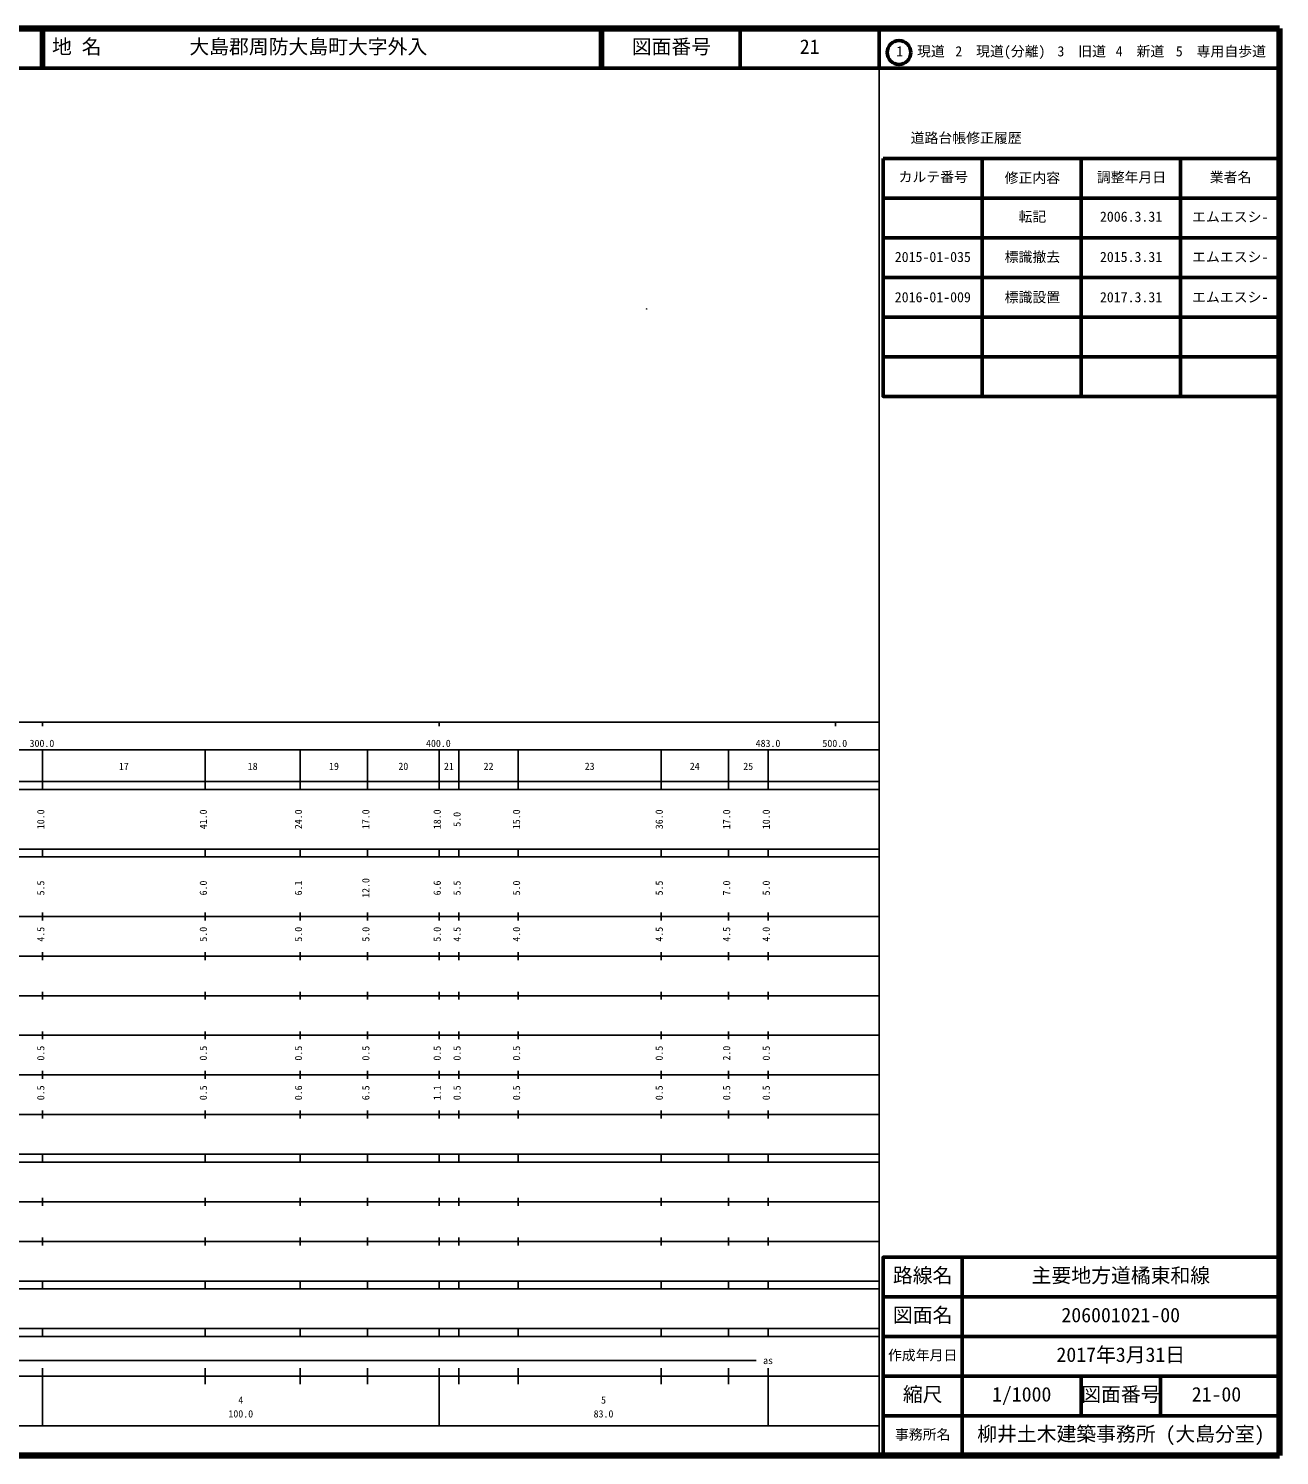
# Model space of a CAD drawing. Units: millimetres on the paper. Extents: x 40 to 680, y 20 to 380.
# Drawn here: x 364.5 to 680, y 20 to 380 of the extents above; entities that cross this region are included whole.
import ezdxf
from ezdxf.enums import TextEntityAlignment as Align

# ---------------------------------------------------------------- set-up
doc = ezdxf.new("R2010")
doc.units = ezdxf.units.MM
doc.layers.add('M-BMK-HTXT', color=7, linetype='Continuous')
doc.layers.add('M-TTL-TXT', color=7, linetype='Continuous')
for name, color, linetype, lineweight in [('M-TTL', 2, 'Continuous', 140), ('M-TTL-BAND', 7, 'Continuous', 25), ('M-TTL-FRAM', 2, 'Continuous', 50), ('M-TTL-LINE', 7, 'Continuous', 50)]:
    doc.layers.add(name, color=color, linetype=linetype, lineweight=lineweight)
doc.styles.add('ＭＳ ゴシック', font='')
doc.styles.get('ＭＳ ゴシック').set_extended_font_data('MS Gothic')

# ---------------------------------------------------------------- blocks, each defined once
blk = doc.blocks.new('MARK1C15L7W1')
at = {"color": 7, "linetype": 'Continuous', "lineweight": 13}
for radius in [0.05, 0.03, 0.01]:
    blk.add_circle((0, 0), radius, dxfattribs=at)

msp = doc.modelspace()

# ---------------------------------------------------------------- linework, layer by layer
at = {"layer": 'M-TTL'}
for p, q in [((680, 380), (40, 380)), ((680, 20), (680, 380)), ((40, 20), (680, 20))]:
    msp.add_line(p, q, dxfattribs=at)
at = {"layer": 'M-TTL-BAND'}
for p, q in [((579, 20), (579, 370)), ((40, 205), (579, 205)), ((368, 205), (368, 204)), ((468, 205), (468, 204)), ((568, 205), (568, 204)), ((68, 198), (579, 198)), ((368, 188), (368, 198)), ((409, 188), (409, 198)), ((433, 188), (433, 198)), ((450, 188), (450, 198)), ((468, 188), (468, 198)), ((473, 188), (473, 198)), ((488, 188), (488, 198)), ((524, 188), (524, 198)), ((541, 188), (541, 198)), ((551, 188), (551, 198)), ((40, 190), (579, 190)), ((40, 188), (579, 188)), ((40, 173), (579, 173)), ((368, 171), (368, 173)), ((409, 171), (409, 173)), ((433, 171), (433, 173)), ((450, 171), (450, 173)), ((468, 171), (468, 173)), ((473, 171), (473, 173)), ((488, 171), (488, 173)), ((524, 171), (524, 173)), ((541, 171), (541, 173)), ((551, 171), (551, 173)), ((40, 171), (579, 171)), ((40, 156), (579, 156)), ((368, 155), (368, 157)), ((409, 155), (409, 157)), ((433, 155), (433, 157)), ((450, 155), (450, 157)), ((468, 155), (468, 157)), ((473, 155), (473, 157)), ((488, 155), (488, 157)), ((524, 155), (524, 157)), ((541, 155), (541, 157)), ((551, 155), (551, 157)), ((46, 146), (579, 146)), ((368, 145), (368, 147)), ((409, 145), (409, 147)), ((433, 145), (433, 147)), ((450, 145), (450, 147)), ((468, 145), (468, 147)), ((473, 145), (473, 147)), ((488, 145), (488, 147)), ((524, 145), (524, 147)), ((541, 145), (541, 147)), ((551, 145), (551, 147)), ((368, 135), (368, 137)), ((409, 135), (409, 137)), ((433, 135), (433, 137)), ((450, 135), (450, 137)), ((468, 135), (468, 137)), ((473, 135), (473, 137)), ((488, 135), (488, 137)), ((524, 135), (524, 137)), ((541, 135), (541, 137)), ((551, 135), (551, 137)), ((52, 136), (579, 136)), ((46, 126), (579, 126)), ((368, 125), (368, 127)), ((409, 125), (409, 127)), ((433, 125), (433, 127)), ((450, 125), (450, 127)), ((468, 125), (468, 127)), ((473, 125), (473, 127)), ((488, 125), (488, 127)), ((524, 125), (524, 127)), ((541, 125), (541, 127)), ((551, 125), (551, 127)), ((52, 116), (579, 116)), ((368, 115), (368, 117)), ((409, 115), (409, 117)), ((433, 115), (433, 117)), ((450, 115), (450, 117)), ((468, 115), (468, 117)), ((473, 115), (473, 117)), ((488, 115), (488, 117)), ((524, 115), (524, 117)), ((541, 115), (541, 117)), ((551, 115), (551, 117)), ((46, 106), (579, 106)), ((368, 105), (368, 107)), ((409, 105), (409, 107)), ((433, 105), (433, 107)), ((450, 105), (450, 107)), ((468, 105), (468, 107)), ((473, 105), (473, 107)), ((488, 105), (488, 107)), ((524, 105), (524, 107)), ((541, 105), (541, 107)), ((551, 105), (551, 107)), ((40, 96), (579, 96)), ((40, 94), (579, 94)), ((368, 94), (368, 96)), ((409, 94), (409, 96)), ((433, 94), (433, 96)), ((450, 94), (450, 96)), ((468, 94), (468, 96)), ((473, 94), (473, 96)), ((488, 94), (488, 96)), ((524, 94), (524, 96)), ((541, 94), (541, 96)), ((551, 94), (551, 96)), ((49, 84), (579, 84)), ((368, 83), (368, 85)), ((409, 83), (409, 85)), ((433, 83), (433, 85)), ((450, 83), (450, 85)), ((468, 83), (468, 85)), ((473, 83), (473, 85)), ((488, 83), (488, 85)), ((524, 83), (524, 85)), ((541, 83), (541, 85)), ((551, 83), (551, 85)), ((40, 74), (579, 74)), ((368, 73), (368, 75)), ((409, 73), (409, 75)), ((433, 73), (433, 75)), ((450, 73), (450, 75)), ((468, 73), (468, 75)), ((473, 73), (473, 75)), ((488, 73), (488, 75)), ((524, 73), (524, 75)), ((541, 73), (541, 75)), ((551, 73), (551, 75)), ((40, 64), (579, 64)), ((40, 62), (579, 62)), ((368, 62), (368, 64)), ((409, 62), (409, 64)), ((433, 62), (433, 64)), ((450, 62), (450, 64)), ((468, 62), (468, 64)), ((473, 62), (473, 64)), ((488, 62), (488, 64)), ((524, 62), (524, 64)), ((541, 62), (541, 64)), ((551, 62), (551, 64)), ((40, 52), (579, 52)), ((368, 50), (368, 52)), ((409, 50), (409, 52)), ((433, 50), (433, 52)), ((450, 50), (450, 52)), ((468, 50), (468, 52)), ((473, 50), (473, 52)), ((488, 50), (488, 52)), ((524, 50), (524, 52)), ((541, 50), (541, 52)), ((551, 50), (551, 52)), ((40, 50), (579, 50)), ((71, 44), (548, 44)), ((40, 40), (579, 40)), ((368, 27.5), (368, 42)), ((409, 38), (409, 42)), ((433, 38), (433, 42)), ((450, 38), (450, 42)), ((468, 27.5), (468, 42)), ((473, 38), (473, 42)), ((488, 38), (488, 42)), ((524, 38), (524, 42)), ((541, 38), (541, 42)), ((551, 27.5), (551, 42)), ((68, 27.5), (579, 27.5))]:
    msp.add_line(p, q, dxfattribs=at)
at = {"layer": 'M-TTL-FRAM'}
msp.add_line((580, 347.197), (680, 347.197), dxfattribs=at)
for points in [[(580, 347.197), (580, 287.197), (680, 287.197)], [(680, 70), (580, 70), (580, 20)]]:
    msp.add_lwpolyline(points, dxfattribs=at)
at = {"layer": 'M-TTL-LINE'}
for p, q in [((367.75, 380), (367.75, 370)), ((368.25, 380), (368.25, 370)), ((508.747, 380), (508.747, 370)), ((509.247, 380), (509.247, 370)), ((543.996, 380), (543.996, 370)), ((579, 380), (579, 370)), ((40, 370), (680, 370)), ((605, 347.197), (605, 287.197)), ((630, 347.197), (630, 287.197)), ((655, 347.197), (655, 287.197)), ((580, 337.197), (680, 337.197)), ((580, 327.197), (680, 327.197)), ((580, 317.197), (680, 317.197)), ((580, 307.197), (680, 307.197)), ((580, 297.197), (680, 297.197)), ((600, 70), (600, 20)), ((680, 60), (580, 60)), ((680, 50), (580, 50)), ((680, 40), (580, 40)), ((630, 40), (630, 30)), ((650, 40), (650, 30)), ((680, 30), (580, 30))]:
    msp.add_line(p, q, dxfattribs=at)
msp.add_circle((584.031, 373.958), 3, dxfattribs=at)

# ---------------------------------------------------------------- block references
at = {"layer": 'M-BMK-HTXT'}
msp.add_blockref('MARK1C15L7W1', (520.376, 309.262), dxfattribs=at)

# ---------------------------------------------------------------- texts
at = {"layer": 'M-TTL-BAND', "style": 'ＭＳ ゴシック'}
for s, p in [('300.0', (364.719, 198.195)), ('400.0', (464.719, 198.195)), ('483.0', (547.875, 198.195)), ('500.0', (564.719, 198.195)), ('17', (387.25, 192.405)), ('18', (419.75, 192.405)), ('19', (440.25, 192.405)), ('20', (457.75, 192.405)), ('21', (469.25, 192.405)), ('22', (479.25, 192.405)), ('23', (504.75, 192.405)), ('24', (531.25, 192.405)), ('25', (544.75, 192.405)), ('as', (549.75, 42.5)), ('4', (417.375, 32.523)), ('5', (508.875, 32.523)), ('100.0', (414.875, 29.033)), ('83.0', (507, 29.033))]:
    msp.add_text(s, height=1.833, dxfattribs=at).set_placement(p, align=Align.BOTTOM_LEFT)
for s, p in [('10.0', (369, 178)), ('41.0', (410, 178)), ('24.0', (434, 178)), ('17.0', (451, 178)), ('18.0', (469, 178)), ('5.0', (474, 178.625)), ('15.0', (489, 178)), ('36.0', (525, 178)), ('17.0', (542, 178)), ('10.0', (552, 178)), ('5.5', (369, 161.299)), ('6.0', (410, 161.299)), ('6.1', (434, 161.299)), ('12.0', (451, 160.674)), ('6.6', (469, 161.299)), ('5.5', (474, 161.299)), ('5.0', (489, 161.299)), ('5.5', (525, 161.299)), ('7.0', (542, 161.299)), ('5.0', (552, 161.299)), ('4.5', (369, 149.625)), ('5.0', (410, 149.625)), ('5.0', (434, 149.625)), ('5.0', (451, 149.625)), ('5.0', (469, 149.625)), ('4.5', (474, 149.625)), ('4.0', (489, 149.625)), ('4.5', (525, 149.625)), ('4.5', (542, 149.625)), ('4.0', (552, 149.625)), ('0.5', (369, 119.625)), ('0.5', (410, 119.625)), ('0.5', (434, 119.625)), ('0.5', (451, 119.625)), ('0.5', (469, 119.625)), ('0.5', (474, 119.625)), ('0.5', (489, 119.625)), ('0.5', (525, 119.625)), ('2.0', (542, 119.625)), ('0.5', (552, 119.625)), ('0.5', (369, 109.625)), ('0.5', (410, 109.625)), ('0.6', (434, 109.625)), ('6.5', (451, 109.625)), ('1.1', (469, 109.625)), ('0.5', (474, 109.625)), ('0.5', (489, 109.625)), ('0.5', (525, 109.625)), ('0.5', (542, 109.625)), ('0.5', (552, 109.625))]:
    msp.add_text(s, height=1.833, rotation=90, dxfattribs=at).set_placement(p, align=Align.BOTTOM_LEFT)
at = {"layer": 'M-TTL-TXT', "style": 'ＭＳ ゴシック'}
for s, height, p in [('地 名', 3.666, (370.38, 372.5)), ('大島郡周防大島町大字外入', 3.666, (405.024, 372.5)), ('図面番号', 3.666, (516.621, 372.5)), ('21', 3.666, (558.996, 372.5)), ('1\u3000現道', 2.566, (583.323, 372.208)), ('2\u3000現道(分離)', 2.566, (598.244, 372.208)), ('3\u3000旧道', 2.566, (623.996, 372.208)), ('4\u3000新道', 2.566, (638.699, 372.208)), ('5\u3000専用自歩道', 2.566, (653.853, 372.208)), ('道路台帳修正履歴', 2.566, (586.968, 350.363)), ('カルテ番号', 2.566, (583.925, 340.527)), ('修正内容', 2.566, (610.675, 340.273)), ('調整年月日', 2.566, (633.925, 340.447)), ('業者名', 2.566, (662.425, 340.447)), ('転記', 2.566, (614.175, 330.495)), ('2006.3.31', 2.566, (634.712, 330.495)), ('エムエスシ-', 2.566, (657.962, 330.439)), ('標識撤去', 2.566, (610.675, 320.329)), ('2015-01-035', 2.566, (582.962, 320.329)), ('2015.3.31', 2.566, (634.712, 320.329)), ('エムエスシ-', 2.566, (657.962, 320.329)), ('2016-01-009', 2.566, (582.962, 310.176)), ('標識設置', 2.566, (610.675, 310.176)), ('2017.3.31', 2.566, (634.712, 310.176)), ('エムエスシ-', 2.566, (657.962, 310.176)), ('路線名', 3.666, (582.5, 62.5)), ('主要地方道橘東和線', 3.666, (617.5, 62.5)), ('図面名', 3.666, (582.5, 52.5)), ('206001021-00', 3.666, (625, 52.5)), ('作成年月日', 2.566, (581.25, 43.25)), ('2017年3月31日', 3.666, (623.75, 42.5)), ('縮尺', 3.666, (585, 32.5)), ('1/1000', 3.666, (607.5, 32.5)), ('図面番号', 3.666, (630, 32.5)), ('21-00', 3.666, (657.875, 32.5)), ('事務所名', 2.566, (583, 23.25)), ('柳井土木建築事務所 (大島分室)', 3.666, (603.75, 22.5))]:
    msp.add_text(s, height=height, dxfattribs=at).set_placement(p, align=Align.BOTTOM_LEFT)

doc.saveas('drawing.dxf')
